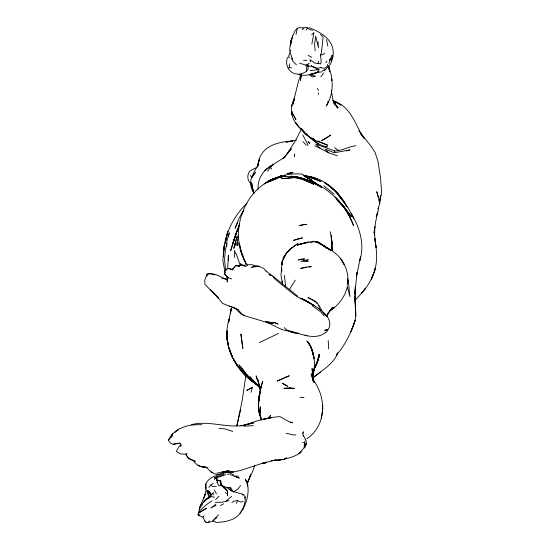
<?xml version="1.0" encoding="UTF-8"?>
<svg xmlns="http://www.w3.org/2000/svg" width="550" height="550" viewBox="0 0 550 550"><rect width="100%" height="100%" fill="white"/><g stroke="black" fill="none" stroke-linecap="round" stroke-linejoin="round"><path stroke-width="0.82" d="M239.243 243.114L239.243 245.561L239.195 243.189M282.143 264.577C281.944 254.836 290.489 248.277 297.983 243.561L289.664 249.652L287.643 251.989M228.326 260.645L228.36 255.509L227.7 268.496M331.32 238.191L331.897 241.532L331.966 250.656L331.341 235.104L331.76 242.316M233.578 491.659L243.347 494.368L245.183 496.863L245.114 501.504L242.969 509.369L243.286 507.732M354.991 293.487L355.362 286.296L355.032 295.322M288.509 67.877L289.554 67.623L289.623 63.834M214.727 479.655L214.789 477.599L218.371 476.107L225.706 474.684L217.113 477.668L216.466 479.029L216.899 480.618L216.425 479.737L217.016 479.009L214.789 477.599L215.903 478.548M291.046 42.316L291.087 40.741L290.531 45.506M318.381 94.325L318.429 92.771M281.772 271.157L281.861 268.682M282.019 264.571L282.143 261.278L280.995 275.364L282.59 284.405M328.625 65.938L329.608 71.851L328.714 66.791C333.726 79.399 333.678 94.311 326.294 106.006L328.041 102.575L328.103 100.973M291.981 111.925C291.603 118.387 296.23 124.616 300.912 128.7M331.382 61.318L332.351 55.11L331.107 56.224M313.012 375.148L312.757 379.246L313.143 373.086L313.012 375.148C315.851 364.423 314.572 352.529 308.756 342.987L310.461 346.184L312.916 354.152M223.059 485.877L225.981 488.668L227.562 491.164L227.624 495.825L227.384 491.26L220.935 485.183L220.323 483.484M292.077 111.629L291.851 114.984C291.087 109.34 291.273 103.964 294.47 98.794M332.599 58.506C336.449 41.498 322.671 32.911 309.031 27.638M226.731 246.077L226.854 244.434M258.122 189.537C257.242 178.613 263.622 168.994 273.46 164.574L268.331 167.901M290.146 50.229L289.974 52.394L288.743 56.031L289.314 57.771M380.421 195.319L379.727 203.383L378.029 208.849L378.627 207.529M260.26 392.081L260.865 387.049L262.707 381.342L260.528 389.043M314.071 382.388L312.352 378.909C326.734 396.344 326.872 425.48 306.852 438.735M322.877 408.107L321.296 418.502M237.572 242.385L237.263 245.63L237.449 244.551M258.816 402.6L258.541 405.137L258.933 397.684L260.865 387.049L260.597 389.489M258.995 400.902L260.865 387.049L258.933 397.684L259.999 391.586C258.321 400.771 256.809 410.733 261.436 419.327M331.946 243.925L332.131 242.248L331.959 243.788M260.232 392.734L260.418 391.112M301.18 75.027L300.493 80.417L301.153 75.659M327.614 64.213L327.326 66.378L324.796 68.2L322.107 68.056L320.76 67.272M226.311 246.056L227.232 239.353L229.281 232.781L228.353 236.926M231.076 308.99L230.402 313.851L231.275 308.522L228.553 322.245L229.481 318.161C225.252 330.598 226.022 344.197 231.935 355.967L229.412 349.257C231.481 356.441 235.139 363.144 239.986 368.837M198.275 513.618L198.069 515.061L202.936 517.213L204.786 521.008L206.181 522.459L208.134 522.5L214.039 520.864M238.102 236.28L237.298 241.821L235.881 245.664M304.728 441.416L303.978 448.085L298.788 453.489M377.843 212.053L376.262 216.315L377.843 212.053L378.579 207.653M245.836 375.705L242.227 400.352L236.844 425.844L240.721 409.42M347.27 285.264L348.226 279.854L349.876 296.519L347.346 286.839M311.871 44.069L313.933 32.505L311.678 34.87M240.433 265.1L240.639 263.966L246.036 266.592L240.433 265.1L238.982 266.351L235.613 265.705L232.416 269.335L233.001 269.857L227.391 268.482L224.888 271.226L224.641 274.161L227.989 277.592L231.639 278.926M257.806 165.791C259.462 146.603 276.492 141.866 292.861 140.986L286.076 142.106L296.526 140.119M213.084 494.952L213.544 492.525C209.633 497.269 203.321 499.847 201.266 506.007L202.469 503.498M315.061 367.792L317.625 361.329L319.11 354.207L317.625 361.329L313.143 371.717M295.996 34.471L297.165 28.889L295.199 30.436L293.329 34.808M379.913 201.19L381.666 192.968L380.572 178.056L377.919 161.054L375.059 152.377L370.879 145.998L358.786 130.879M257.881 165.949L259.504 158.964L257.654 165.481L252.106 175.945M290.723 44.536L292.861 35.324L290.812 40.789L289.712 48.799L290.139 51.287M377.582 212.747L375.691 221.609L374.089 233.193L374.825 226.683L374.646 235.07L374.268 231.846M234.795 245.499L237.126 236.115M226.916 243.609L225.363 250.002L224.565 260.067L225.555 269.954M318.539 71.177L318.938 69.554L315.906 68.489M251.089 392.315L252.319 387.42L246.936 390.321L252.319 387.42M305.876 444.73L306.274 443.169L305.917 440.165M222.001 474.21C214.459 475.152 203.775 479.772 205.556 489.012M337.411 155.822L328.673 152.817L325.174 149.174L334.359 152.749L334.819 150.975C342.265 150.721 348.673 146.52 355.836 145.784M236.837 236.988L233.812 248.401L235.414 242.392M317.625 361.329L319.234 355.424L316.786 363.406L314.284 368.665M199.162 509.341L200.771 504.934L199.478 508.53C201.974 500.342 207.632 492.876 205.851 483.821M302.926 433.524L303.215 432.465M305.463 446.112L306.274 443.169L304.721 447.899M181.197 444.806L180.73 446.449L180.125 443.156L173.092 444.263L170.218 443.094L168.334 440.289C174.013 427.625 189.296 423.919 202.001 424.793M235.861 234.458L236.864 231.584L230.622 250.862L234.733 236.906L239.628 224.008M204.456 496.849L205.253 494.058L203.589 498.926M294.628 98.072L292.71 104.603L298.636 80.678L300.699 75.206M220.935 485.183L219.017 485.959L217.174 482.728L217.656 481.126M254.65 465.355L252.979 470.717L247.404 482.721L250.718 474.636L247.308 483.794M310.606 61.751L309.877 59.62L314.724 63.092L317.921 63.36L318.629 61.098M347.332 286.811C345.001 296.402 338.999 305.106 330.522 310.255M208.794 490.854L211.269 494.374L210.939 495.399L210.567 493.343M223.307 474.396L223.802 472.897M225.294 272.14L224.641 274.161L227.343 276.664M198.633 512.126L199.925 508.289M291.644 106.233L294.539 97.989M374.797 269.665C378.654 257.407 375.348 244.351 374.296 231.901M328.886 63.504L331.231 57.131M373.024 274.636C369.717 284.714 362.244 292.978 354.846 300.321M373.594 273.02L375.595 267.355L374.77 271.226L371.305 279.496L373.471 273.501M232.368 244.743L236.363 233.496M300.712 75.714L301.221 74.284M233.076 242.248L235.606 235.18M307.67 66.529L308.179 65.12L306.109 65.168L299.633 63.222M292.387 104.301L294.456 98.835M236.411 503.429L237.545 500.576L240.494 501.992L243.114 501.627M257.428 167.062L258.266 164.986M239.58 224.799L236.754 231.736L239.436 225.046M301.682 128.631L295.171 141.178L285.691 155.946M291.789 59.338L292.373 57.908M223.066 474.375L223.678 472.89M332.351 59.469L330.413 64.144L324.507 70.654M170.672 437.154L172.679 433.496L170.734 437.168M244.578 498.252L245.183 496.863M313.211 371.828L314.483 368.913L313.108 371.697M313.122 371.999L314.483 368.913M237.717 222.413L235.097 228.278L239.167 217.972L243.987 210.024M267.499 171.078L270.552 167.551L271.274 166.004M302.637 433.751L303.641 431.647M317.921 63.36L320.897 63.972L321.145 60.246L320.32 55.241L321.386 53.054L323.104 36.85L320.499 34.602M283.023 260.102L286.131 253.749L283.202 258.06L285.189 255.475M314.999 367.036L319.433 355.981L315.707 365.908L314.126 368.803M326.624 316.422L328.701 312.249L326.281 316.47L332.502 307.464L329.086 311.603M213.647 521.132L216.246 522.486C226.105 521.868 237.696 520.169 241.959 509.774M243.238 211.509L241.388 215.009L242.227 213.586M328.041 102.575L328.522 101.681M268.923 418.089L270.49 415.332L268.647 418.529M239.793 265.354L240.639 263.966L238.982 266.351L239.793 265.354L235.613 265.705L236.094 265.746M289.403 289.637L295.219 280.143M329.395 60.287L330.44 58.678M288.282 57.172L287.244 57.998C283.752 70.345 295.941 78.973 306.68 71.136L308.062 69.059L308.179 65.12L308.172 66.302L311.3 66.021L315.59 67.801L311.3 65.993L314.174 67.513L317.591 68.227L320.808 67.616M305.993 30.14L307.526 27.851L309.313 29.453L312.524 30.305M240.103 513.356C246.359 504.879 249.569 493.79 247.472 483.312M320.925 76.876L323.689 72.896M336.951 354.056L337.886 352.736C333.444 364.279 321.984 370.26 312.971 377.768M336.476 355.169L338.229 352.715M208.904 487.431L210.519 485.231L213.324 483.285M302.342 29.858L303.71 28.002L305.8 27.5L307.526 27.851M208.134 522.5L209.392 520.809M252.381 176.928L255.447 172.528C249.157 177.76 249.384 186.532 253.804 192.816M202.936 517.213L204.098 515.694M287.671 252.237L291.72 247.899L286.344 252.931L290.874 248.531L289.293 250.271M240.625 485.54L237.813 489.177L233.372 491.989L230.471 487.472L227.666 487.733L222.771 486.289M287.231 153.993L291.342 148.789L283.168 158.524M325.744 62.741L327.016 61.174M329.134 311.548L332.502 307.464M338.752 352.179C345.104 344.431 349.511 335.184 353.32 325.957C357.631 316.477 354.915 305.938 354.839 295.976L355.444 309.623M247.06 203.149C232.554 217.195 223.41 236.356 223.307 256.685L224.379 244.936L222.839 260.411L224.854 271.411M180.867 444.613L178.619 447.136L176.261 451.413L180.331 453.894L185.708 454.135L187.11 453.496M225.988 270.05L227.391 268.482L229.508 268.428L233.028 269.809M168.334 440.289L172.7 435.648M265.004 463.451L266.331 462.062L261.621 463.54L265.004 463.451L264.33 462.66L240.226 470.553L233.496 471.955L223.348 473.027L218.377 474.382C212.891 474.499 209.612 470.429 205.982 467.108C200.998 467.266 196.082 465.204 193.538 460.769L188.464 458.597L185.708 454.135L188.533 458.109L195.305 461.34L193.538 460.769M215.6 499.696L218.921 496.244M218.591 514.8L212.761 520.589L216.947 517.694M232.416 269.335L234.871 266.942M329.759 60.081L331.526 58.376M283.91 158.036L285.079 156.908L269.837 166.636M324.734 53.123L323.345 54.381L320.32 55.241M175.079 432.424L178.626 429.22M265.767 183.012C270.126 179.197 276.148 177.952 281.559 176.172L277.014 177.87M312.847 377.843L320.457 372.041M215.277 502.281L221.396 502.308L225.658 501.442L231.667 496.286M325.538 332.537C315.095 340.828 301.304 333.809 290.029 331.121L294.869 332.626L282.019 329.608L265.781 321.819L269.032 323.063L274.079 322.671L278.101 324.067L275.144 322.671M264.44 184.002C270.188 178.736 278.327 177.196 285.766 175.849L275.261 178.09L278.513 177.203C242.997 187.206 227.033 235.373 247.417 265.567M325.552 332.819C340.457 317.543 312.242 304.301 301.366 298.464L305.243 300.465L300.981 298.554M211.991 500.967C206.704 504.089 201.912 507.911 198.406 513.164L198.069 515.061L199.856 514.766M216.026 504.082L210.836 508.069L215.889 505.374M329.931 310.832L334.723 307.244L329.972 310.619M278.671 177.492L281.339 175.505L279.462 176.853M330.426 309.856L331.781 308.859L330.749 309.595M242.309 495.103L243.347 494.368M264.701 170.452L269.507 167.09M232.203 475.606L233.537 474.691L230.216 474.994M301.716 451.797C296.526 455.723 290.269 458.074 283.869 459.106M270.359 180.716L271.707 179.843L270.435 180.647M204.552 501.304L203.163 502.198L205.267 500.692L204.435 500.61L208.553 498.039M232.87 472.216L230.395 473.784L227.356 474.382M322.073 71.321L325.229 69.328M270.435 180.531L272.614 179.169L269.823 180.785M204.435 500.61L210.87 496.616L214.589 497.186M309.251 63.298L306.109 65.168L306.68 71.136M220.357 505.636L223.651 503.8M231.839 502.466L234.719 500.947L237.545 500.576M274.251 178.936C282.714 174.501 292.579 173.339 302.019 174.089L315.879 183.404L309.698 179.259M208.601 497.709L210.87 496.616M273.742 179.114L277.874 177.148L272.477 179.506L274.739 178.716M259.291 342.595L278.644 333.396M256.809 167.454L251.838 169.826L249.446 171.696C246.606 175.697 247.555 181.039 251.247 184.209M296.773 28.669L299.186 27.638L303.71 28.002M284.419 458.7L286.502 457.841L283.786 459.614L274.704 459.91M225.658 501.442L228.986 500.404M282.274 459.498L278.513 460.646L275.921 460.144L271.088 460.79M256.994 266.296L251.144 267.706L253.158 266.317L254.554 266.461M346.363 150.913L349.917 149.882L334.359 152.749M308.399 259.449L300.788 261.381L308.261 261.064L303.497 260.693M304.899 243.052L298.361 244.509L308.557 242.103L312.785 241.897L310.42 242.241M231.969 471.996L222.193 472.079L229.082 470.587L216.886 473.158M264.33 462.66L271.116 461.292M173.092 444.263L179.534 443.094M278.554 460.054L281.538 459.532M257.482 266.537L259.146 266.262L261.133 267.506M306.371 267.438L300.623 268.379L306.501 267.025L311.293 266.633L308.832 267.039M271.363 460.873L275.921 460.144M306.474 242.818L308.055 242.591M254.526 266.179L257.132 265.794L259.146 266.262M298.231 332.998L295.728 333.355L290.806 332.09M191.469 424.6C208.856 420.317 226.277 428.147 243.801 425.377L240.811 425.734L253.804 422.819L244.083 425.336C255.667 421.08 267.623 417.312 280.032 416.618L289.163 421.768L292.559 422.833L290.29 422.049M310.062 70.654L318.938 69.554M211.152 273.646L207.013 274.154L204.758 280.156L204.944 284.371L218.185 297.901L222.475 303.353L238.246 309.774L241.869 314.167L244.915 315.618M310.633 74.133L318.904 71.947L317.24 72.119L321.578 71.961M221.774 278.252L227.157 279.51L227.989 277.592L227.157 282.019L227.157 279.51C220.461 277.393 214.507 272.023 207.013 274.154L207.24 276.196M295.955 434.844L293.886 435.029L286.124 433.269M310.736 74.25L313.046 74.071L318.182 72.057C312.077 74.339 305.332 76.367 298.836 74.731M243.732 426.243L253.309 425.611M243.341 265.251C247.672 265.127 252.038 263.409 255.956 266.386M217.016 479.009L216.466 479.029L216.886 476.836L217.113 477.668M216.26 486.393L212.678 486.461L210.519 485.231M222.193 472.079L233.496 471.955M302.789 442.64L304.528 442.633L304.728 446.27M300.094 397.43L304.012 397.588M233.558 475.977L238.645 476.238M219.051 428.498L224.689 428.842L232.739 431.454M303.476 60.252L306.852 60.5M285.594 176.461C315.92 175.89 343.578 197.883 353.623 225.851C350.006 216.15 344.747 207.027 337.143 199.904M218.481 480.748L220.853 480.941L221.224 483.539M304.624 176.192L311.603 177.196L317.192 179.293L309.554 176.77L311.603 177.196L306.653 176.495M303.559 175.663C319.681 176.522 334.517 186.629 342.664 200.331M304.583 176.083L307.876 176.495L321.021 181.5L307.876 176.495L304.136 175.808M304.494 176.034L307.876 176.495L304.59 175.959M289.554 67.623L291.658 67.925M286.158 330.007L289.857 331.024M200.647 466.462L206.979 467.589M305.002 176.364L306.604 176.667L304.129 176.089M295.584 177.987L309.32 180.909M303.854 178.778L291.184 176.179L304.288 178.956L296.216 176.901L306.694 179.795L295.824 176.495L305.14 179.307L309.753 181.039L301.317 178.035L309.574 181.287M272.456 322.953L269.541 322.211L272.353 323.063L274.079 322.671L269.032 323.063L243.54 315.411L240.453 313.479L235.042 308.151L229.488 306.034M236.562 477.331L239.374 478.074L234.286 476.238M207.274 467.493L201.163 466.73L197.821 465.279M266.654 321.296L270.394 322.465M208.869 493.604L209.199 497.118L206.992 492.298L211.207 494.381M304.686 176.447L309.829 178.186L304.789 176.316L311.438 179.816L304.789 176.316M304.913 335.156L307.038 335.899M210.794 273.742L214.445 275.021M334.819 150.975L315.631 144.107L319.921 148.129L328.673 152.817M210.843 471.962L212.877 472.725M300.307 298.155L304.673 299.839L310.056 303.243M297.701 296.216L272.986 276.176L268.868 274.512L271.975 275.619L265.966 270.992M209.591 491.59L206.883 490.476L208.381 491.494M206.656 491.329L210.114 492.793M314.868 145.963L319.921 148.129M314.016 139.233L310.963 137.892L315.686 140.662L327.731 145.276L317.824 140.91M225.301 492.683L227.232 493.556M333.884 101.255C351.223 106.384 355.176 125.201 364.1 138.366L360.621 134.007M335.624 101.881L341.048 105.084L333.362 100.753L337.253 102.816M333.286 100.746L336.284 102.259M235.042 308.151L238.246 309.774M258.528 385.653C239.663 374.516 225.72 353.148 227.095 330.791L226.813 335.706L227.452 338.085M325.861 146.204L327.367 146.988C316.814 145.035 308.543 137.094 301.751 129.264L304.012 131.849M302.411 299.228L309.409 302.851L304.673 299.839M309.409 302.851L307.147 301.675L313.308 305.216M312.702 304.789L306.969 301.613L314.689 305.772M258.548 385.701L250.924 380.373L258.541 385.791M308.082 55.337L311.781 57.331M262.02 267.596L263.931 268.641L266.248 271.274M300.96 298.794L295.316 295.501L281.27 284.288L274.031 278.252L272.986 276.176M301.888 298.602L308.351 302.404M257.379 384.574L252.821 381.803L247.913 377.747M306.948 177.416L308.323 178.337M307.017 134.757L305.016 133.396L310.358 137.892L315.686 140.662L313.019 138.847M334.606 147.723L338.195 150.184M256.912 384.196L255.544 383.212L258.486 385.584M252.134 380.071L246.593 375.361L252.024 380.05M253.825 381.411L255.674 382.752M257.283 384.478L252.821 381.803L245.465 375.691L241.718 371.504L246.751 376.695M312.297 305.718L320.588 311.781L324.259 316.009M320.843 186.677L317.467 184.174L320.918 186.691M232.258 491.562L227.666 487.733L230.897 490.366M302.562 130.274L299.399 127.82L295.735 122.815L297.804 125.166M256.857 384.01L249.81 377.444L257.51 385.138L250.614 378.001L260.191 388.547M315.865 302.266L313.404 300.327L307.966 297.55L316.298 301.909L320.719 308.227L322.025 311.101M251.914 379.665L250.037 378.173L251.343 379.252M326.232 247.837L316.869 241.333L330.646 250.401L318.574 242.426L312.689 241.202L320.396 243.347L318.574 242.426L330.77 250.202L322.912 245.245L318.766 243.327L323.675 245.623L322.912 245.245C331.43 249.844 340.12 255.365 344.211 264.557L340.299 258.184M323.936 185.914L334.283 194.301M251.336 379.163L246.723 374.536M326.363 247.857L324.596 246.359L326.507 248.057M255.537 383.371L246.778 375.134L240.618 366.747L245.657 373.347M302.968 141.708L306.322 145.118M313.644 140.099L318.574 144.327L313.734 139.872M210.526 289.712L218.536 297.969M320.643 310.269L319.034 308.811L320.884 310.544M336.572 199.416L340.264 202.764L336.586 199.272M305.147 133.134L307.464 135.252M308.619 136.304L310.358 137.892L304.363 132.956L301.393 128.927M337.934 200.977L343.826 206.91L338.188 201.046M323.957 313.424L327.03 316.312L322.307 311.795M296.464 64.859L292.847 61.38L290.421 52.951M300.218 128.377L304.067 132.179L301.957 129.566M239.319 368.335L242.131 371.429L241.141 370.129M334.008 103.132L337.989 107.608L334.785 103.503L337.652 108.13L332.984 100.478L334.077 103.276L332.915 99.736L331.272 90.571M334.489 103.647L337.989 107.608M250.291 175.526L252.182 177.691M284.384 327.614L286.969 330.557M242.543 370.026L248.407 376.991L238.913 364.884L242.674 370.239M241.058 370.129L242.131 371.429M316.484 302.754L317.357 303.82M250.03 376.606L254.554 382.401M205.033 520.96L206.181 522.459M240.749 264.894L239.436 263.182L236.328 253.901M236.335 364.492L238.982 367.978M235.73 363.007L238.377 366.891L233.674 359.542L236.713 364.306M238.686 366.891L240.157 368.837M223.272 486.723L220.131 482.543L220.853 480.941L216.425 479.737L217.167 480.803L217.174 482.728M270.552 167.551L271.618 169.036M213.269 292.05L215.607 295.371M303.071 435.05L305.216 438.584M305.099 439.058L305.821 440.179M342.011 260.92C346.528 267.321 348.673 275.309 347.696 283.113L347.524 278.341L347.724 282.164M346.528 206.257C341.323 196.549 333.637 188.512 324.411 182.552C333.444 189.035 342.059 196.762 347.009 206.91M341.021 198.413L339.35 195.566L335.197 190.809L343.929 201.424L342.354 199.485L345.359 203.968L338.168 194.714L347.896 207.501L353.781 218.405L351.106 213.428C359.618 227.253 364.946 244.42 359.851 260.459L360.553 256.919L356.386 276.492L357.067 272.477L355.018 291.789L355.747 316.449L355.561 312.187M214.266 490.002L216.446 493.811M318.663 305.422L319.646 307.326M259.332 385.619L260.006 387.001M302.734 134.826L307.766 144.396L307.904 145.75M241.519 253.213L246.07 263.677L241.519 253.213L239.779 244.819M314.105 382.367L311.19 373.732L312.751 379.576M242.956 255.64L240.776 250.257L240.295 246.874M253.956 192.521L252.312 188.045L251.206 182.607L253.289 191.139L251.79 185.371L251.79 183.205L252.312 188.045L253.942 193.662M261.587 419.925L259.93 414.707L260.542 406.897L259.93 414.707L261.553 419.224M251.783 186.656L252.319 188.134M246.476 482.137L245.376 479.098L246.744 481.8L247.596 486.241M258.789 382.91L257.991 379.837L260.535 390.328M260.377 389.063L256.128 375.87L257.386 379.947M260.012 388.781L260.501 390.314M260.514 390.246L260.019 388.692L260.349 390.266M317.597 88.337L318.257 90.496M235.586 253.804L234.554 250.381L234.63 257.448M331.464 78.98L331.897 80.486L331.678 78.966M328.714 66.371L329.553 69.479L328.549 66.165M259.181 384.45L259.779 386.753M378.338 197.924L376.757 191.682L379.094 198.887L379.727 203.383L378.737 199.485M227.226 338.876L227.989 342.952M326.583 39.593L327.786 46.097M330.186 231.701L331.897 241.532L331.966 250.656M226.476 275.536L227.129 279.524M282.143 281.077L282.397 282.693M303.077 434.651L303.311 436.123M230.471 487.472L230.876 490.16M312.861 380.586L312.091 368.376L313.308 381.597M285.519 285.869L284.412 275.248M315.171 50.896L314.586 44.103L315.7 36.149L318.471 47.816L318.072 41.828M312.482 375.815L312.593 377.19M328.212 340.478L328.694 349.078M327.374 329.649L327.367 330.089L324.596 330.213L327.374 329.649M322.678 405.611L322.534 409.537L322.699 405.192L322.678 405.611M258.514 402.112L258.342 403.37L259.731 395.594L258.514 402.112M226.511 236.665L225.211 243.334L227.796 231.385L226.511 236.665M355.19 320.21L351.003 331.581L355.19 320.21M364.678 289.252L361.405 293.356L365.53 288.186L364.678 289.252M330.605 135.142L326.26 138.208L321.668 140.58L330.605 135.142M206.484 508.228L198.406 513.164L206.484 508.228M284.852 377.637L277.152 381.102L289.259 375.76L284.852 377.637M270.435 181.101L266.014 182.847L276.066 178.936L270.435 181.101M304.631 242.859L297.337 245.135L308.557 242.103L304.631 242.859M297.612 239.113L293.569 240.35L302.452 237.841L297.612 239.113M315.226 76.182L312.345 77.007L309.162 74.491L315.226 76.182M301.146 259.215L298.306 259.985L304.597 258.892L301.146 259.215M275.248 178.454L272.951 179.059L283.374 176.461L275.248 178.454M303.538 224.517L299.111 225.672L306.556 224.304L303.538 224.517M269.995 417.828L260.893 419.808L271.446 417.684L269.995 417.828M290.063 173.044L287.004 173.614L293.006 172.686L290.063 173.044M289.781 387.695L283.896 388.348L294.477 388.396L289.781 387.695M288.791 178.035L281.524 178.661L296.079 177.451L288.791 178.035M309.238 182.098L303.243 179.623L313.94 184.298L309.238 182.098M287.512 386.114L282.535 383.398L287.512 386.114M315.714 183.899L310.427 181.06L321.544 187.392L315.714 183.899M257.414 385.007L254.712 383.302L257.345 385.014M325.215 246.799L323.978 245.74L326.48 247.919L325.215 246.799M308.777 142.34L308.103 141.666L309.629 143.378L308.777 142.34M338.786 200.674L335.115 196.969L343.578 206.126L351.285 216.617L343.578 206.126L338.786 200.674M250.594 379.184L244.386 372.371L250.594 379.184M310.681 346.349L306.886 340.966L310.764 346.637L312.675 351.897L314.126 358.648L312.111 349.944L312.675 351.897L310.681 346.349M295.852 119.522L291.775 112.138L295.852 119.522M232.299 357.019L228.972 347.841L232.299 357.019M312.544 351.787L312.084 349.876L312.991 354.86L312.544 351.787M227.934 344.107L226.641 336.016L227.934 344.107M259.579 414.631L258.651 406.587L259.579 414.631M242.853 348.411L240.914 334.104L242.853 348.411M376.014 247.411L374.804 238.418L376.014 247.411M294.498 156.296L294.401 154.137L294.498 156.296"/></g></svg>
